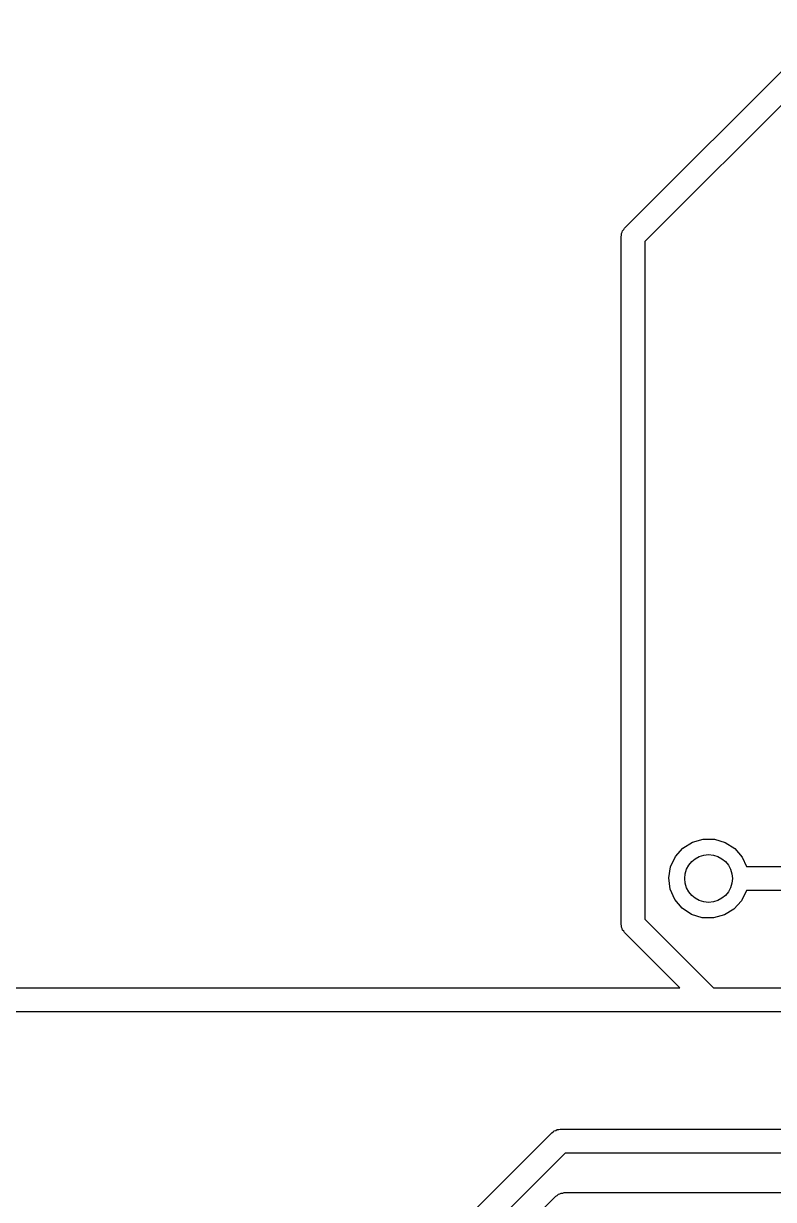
# Model space of a CAD drawing. Extents: x 2.72 to 6.24, y -5.23 to -2.47.
# Drawn here: x 4.616 to 4.987, y -4.244 to -3.662 of the extents above; entities that cross this region are included whole.
import ezdxf

# ---------------------------------------------------------------- set-up
doc = ezdxf.new("R2010")
doc.units = 0
doc.header["$MEASUREMENT"] = 0
doc.layers.add('BLACK', color=7, linetype='CONTINUOUS')

msp = doc.modelspace()

# ---------------------------------------------------------------- linework, layer by layer
at = {"layer": 'BLACK', "linetype": 'CONTINUOUS'}
for p, q in [((4.91342, -3.76323), (5.07856, -3.59809)), ((5.08973, -3.60362), (4.9235, -3.76985)), ((4.91228, -3.7652), (4.91248, -3.76445)), ((4.91248, -3.76445), (4.91303, -3.7639)), ((4.91303, -3.7639), (4.91342, -3.76323)), ((4.91169, -3.7674), (4.91189, -3.76665)), ((4.91169, -4.1076), (4.91169, -3.7674)), ((4.91189, -3.76587), (4.91228, -3.7652)), ((4.91189, -3.76665), (4.91189, -3.76587)), ((4.9235, -3.76985), (4.9235, -4.10515)), ((4.94224, -4.07001), (4.94696, -4.06703)), ((4.94696, -4.06703), (4.95233, -4.0655)), ((4.95233, -4.0655), (4.95791, -4.06553)), ((4.95791, -4.06553), (4.96326, -4.06713)), ((4.96326, -4.06713), (4.96794, -4.07017)), ((4.93855, -4.07419), (4.94224, -4.07001)), ((4.96794, -4.07017), (4.97158, -4.07439)), ((4.93532, -4.08476), (4.93618, -4.07924)), ((4.93618, -4.07924), (4.93855, -4.07419)), ((4.97158, -4.07439), (4.97372, -4.07909)), ((4.97372, -4.07909), (4.99744, -4.07909)), ((4.93604, -4.09029), (4.93532, -4.08476)), ((4.93829, -4.0954), (4.93604, -4.09029)), ((4.97375, -4.09098), (4.97132, -4.09601)), ((4.97377, -4.09091), (4.97375, -4.09098)), ((4.99744, -4.09091), (4.97377, -4.09091)), ((4.94188, -4.09967), (4.93829, -4.0954)), ((4.97132, -4.09601), (4.96757, -4.10015)), ((4.94653, -4.10277), (4.94188, -4.09967)), ((4.96757, -4.10015), (4.96282, -4.10307)), ((4.91189, -4.10835), (4.91169, -4.1076)), ((4.91189, -4.10913), (4.91189, -4.10835)), ((4.9235, -4.10515), (4.95745, -4.13909)), ((4.95185, -4.10443), (4.94653, -4.10277)), ((4.95743, -4.10453), (4.95185, -4.10443)), ((4.96282, -4.10307), (4.95743, -4.10453)), ((4.91228, -4.1098), (4.91189, -4.10913)), ((4.91248, -4.11055), (4.91228, -4.1098)), ((4.91303, -4.1111), (4.91248, -4.11055)), ((4.91342, -4.11177), (4.91303, -4.1111)), ((4.94074, -4.13909), (4.91342, -4.11177)), ((3.805, -4.13909), (4.94074, -4.13909)), ((4.95745, -4.13909), (5.05915, -4.13909)), ((5.06159, -4.15091), (3.80745, -4.15091)), ((4.78082, -4.30742), (4.87742, -4.21082)), ((4.87742, -4.21082), (4.87809, -4.21044)), ((4.87809, -4.21044), (4.87864, -4.20989)), ((4.87864, -4.20989), (4.87939, -4.20968)), ((4.87939, -4.20968), (4.88006, -4.2093)), ((4.88006, -4.2093), (4.88084, -4.2093)), ((4.88084, -4.2093), (4.88159, -4.20909)), ((4.88159, -4.20909), (5.02255, -4.20909)), ((4.88404, -4.22091), (4.79091, -4.31404)), ((5.025, -4.22091), (4.88404, -4.22091)), ((4.80445, -4.3172), (4.87945, -4.2422)), ((4.87945, -4.2422), (4.88012, -4.24181)), ((4.88012, -4.24181), (4.88067, -4.24126)), ((4.88067, -4.24126), (4.88142, -4.24106)), ((4.88142, -4.24106), (4.88209, -4.24067)), ((4.88209, -4.24067), (4.88287, -4.24067)), ((4.88287, -4.24067), (4.88362, -4.24047)), ((4.88362, -4.24047), (5.16618, -4.24047))]:
    msp.add_line(p, q, dxfattribs=at)
at = {"layer": 'BLACK'}
msp.add_circle((4.955, -4.085), 0.01181, dxfattribs=at)

doc.saveas('drawing.dxf')
